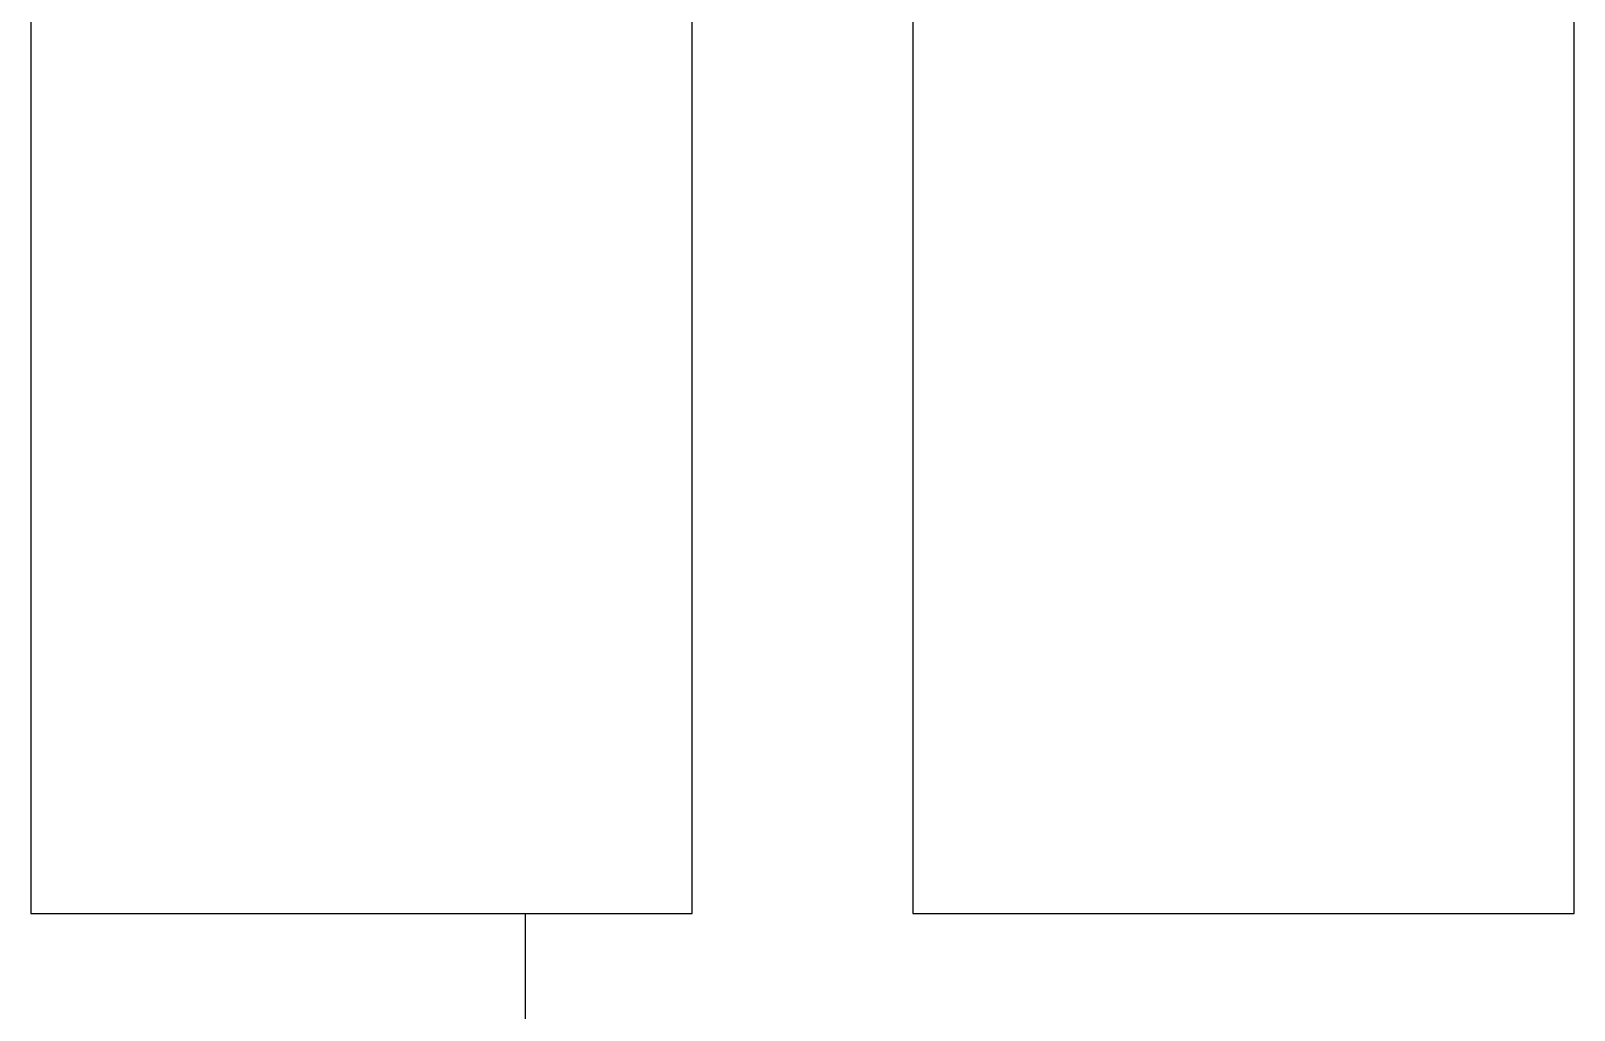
# Model space of a CAD drawing. Header units: millimetres. Extents: x -853432 to -773672, y -18171 to 22484.
# Drawn here: x -817032 to -816332, y -3715 to -3271 of the extents above; entities that cross this region are included whole.
import ezdxf
from ezdxf.xclip import XClip

# ---------------------------------------------------------------- set-up
doc = ezdxf.new("R2010")
doc.units = ezdxf.units.MM
doc.header["$XCLIPFRAME"] = 0
doc.layers.add('000 - WIPEOUT', color=250, linetype='Continuous')
doc.layers.add('A11_ALU.SOLID SHEET', color=2, linetype='Continuous')
doc.layers.add('A-ANNO-NOTE', color=3, linetype='Continuous', lineweight=25)

# ---------------------------------------------------------------- blocks, each defined once
blk = doc.blocks.new('*U1581')
at = {"color": 3}
for points in [[(-437.5, 11750), (437.5, 11750), (437.5, 11450), (-437.5, 11450)], [(-437.5, 11350), (437.5, 11350), (437.5, 11050), (-437.5, 11050)]]:
    blk.add_wipeout(points, dxfattribs=at).dxf.layer = '000 - WIPEOUT'
at = {"layer": 'A11_ALU.SOLID SHEET', "color": 0, "linetype": 'ByBlock'}
for points in [[(-437.5, 11450), (437.5, 11450), (437.5, 11750), (-437.5, 11750)], [(-437.5, 11050), (437.5, 11050), (437.5, 11350), (-437.5, 11350)]]:
    blk.add_lwpolyline(points, close=True, dxfattribs=at)
blk = doc.blocks.new('*U1743')
at = {"layer": 'A11_ALU.SOLID SHEET', "color": 0, "linetype": 'ByBlock', "rotation": 90}
blk.add_blockref('*U1581', (-60600, -6813), dxfattribs=at)

msp = doc.modelspace()

# ---------------------------------------------------------------- linework, layer by layer
at = {"layer": 'A-ANNO-NOTE'}
msp.add_line((-816808.13, 3416.51), (-816808.13, -10818.33), dxfattribs=at)

# ---------------------------------------------------------------- next in the draw order: block references
at = {"layer": 'A11_ALU.SOLID SHEET'}
ref = msp.add_blockref('*U1743', (-744682.37, 3579.02), dxfattribs=at)
XClip(ref).set_block_clipping_path([(-104690.1238047112, -9620.0029952966), (-34092.6543255156, 14392.9971737705)])

doc.saveas('drawing.dxf')
